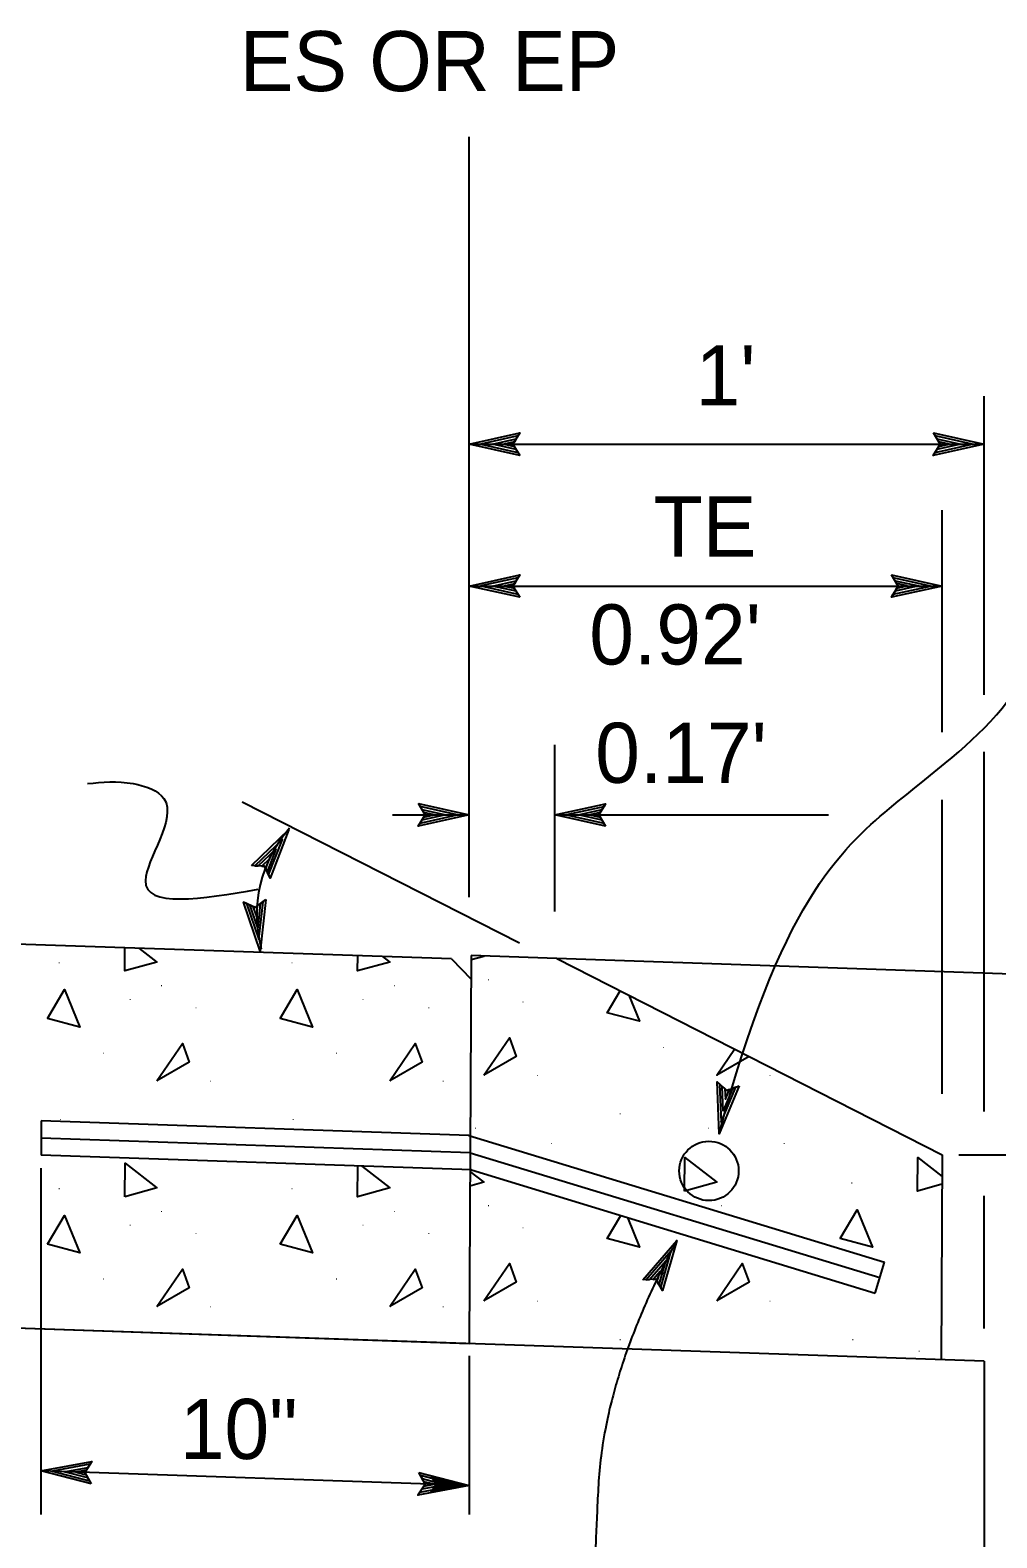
# Model space of a CAD drawing. Extents: x -894 to 866, y -476 to 714.
# Drawn here: x 415.9 to 528.5, y -75.1 to 100.5 of the extents above; entities that cross this region are included whole.
import ezdxf

# ---------------------------------------------------------------- set-up
doc = ezdxf.new("R2010")
doc.units = 0
for name, color, linetype in [('56 Stage 3 Anno', 7, 'Continuous'), ('57 Undefined', 7, 'Continuous'), ('60 Nongeo Data', 7, 'Continuous')]:
    doc.layers.add(name, color=color, linetype=linetype)

msp = doc.modelspace()

# ---------------------------------------------------------------- linework, layer by layer
at = {"layer": '56 Stage 3 Anno'}
for p, q in [((466.99, -0.47), (466.99, 88.1)), ((526.99, 23.08), (526.99, 57.9)), ((466.99, 52.3), (526.99, 52.3)), ((522.11, 18.75), (522.11, 44.61)), ((466.99, 35.77), (522.11, 35.77)), ((476.99, -2.14), (476.99, 17.26)), ((526.99, -25.46), (526.99, 16.46)), ((440.56, 10.63), (472.87, -5.81)), ((522.11, -23.4), (522.11, 10.87)), ((458.07, 9.1), (466.99, 9.1)), ((476.99, 9.1), (508.85, 9.1)), ((524.06, -30.49), (545.83, -30.49)), ((417.1, -32.06), (417.1, -72.39)), ((526.99, -50.74), (526.99, -35.29)), ((466.99, -53.92), (466.99, -72.39)), ((466.99, -69.02), (417.1, -67.32))]:
    msp.add_line(p, q, dxfattribs=at)
for points in [[(472.9, 50.98), (466.99, 52.3), (472.9, 53.61), (472.69, 53.26), (468.36, 52.3), (472.69, 51.33), (472.48, 51.68), (469.71, 52.3), (472.48, 52.91), (472.27, 52.56), (471.07, 52.3), (472.27, 52.03), (472.11, 52.3), (472.9, 53.61), (472.11, 52.3)], [(521.09, 53.62), (526.99, 52.3), (521.08, 50.99), (521.29, 51.34), (525.62, 52.3), (521.29, 53.27), (521.5, 52.92), (524.27, 52.3), (521.5, 51.69), (521.72, 52.04), (522.91, 52.3), (521.71, 52.57), (521.87, 52.3), (521.08, 50.99), (521.87, 52.3)], [(472.9, 34.46), (466.99, 35.77), (472.9, 37.08), (472.69, 36.73), (468.36, 35.78), (472.69, 34.8), (472.48, 35.15), (469.71, 35.77), (472.48, 36.39), (472.27, 36.04), (471.07, 35.77), (472.27, 35.5), (472.11, 35.77), (472.9, 37.08), (472.11, 35.77)], [(516.2, 37.09), (522.11, 35.77), (516.2, 34.46), (516.41, 34.81), (520.74, 35.77), (516.41, 36.74), (516.62, 36.39), (519.39, 35.78), (516.62, 35.16), (516.83, 35.51), (518.03, 35.78), (516.83, 36.05), (516.99, 35.77), (516.2, 34.46), (516.99, 35.77)], [(461.09, 10.42), (466.99, 9.1), (461.08, 7.8), (461.29, 8.14), (465.62, 9.1), (461.29, 10.07), (461.5, 9.73), (464.27, 9.11), (461.5, 8.49), (461.72, 8.84), (462.91, 9.11), (461.71, 9.38), (461.87, 9.1), (461.08, 7.8), (461.87, 9.1)], [(482.9, 7.79), (476.99, 9.1), (482.9, 10.41), (482.69, 10.06), (478.36, 9.11), (482.69, 8.14), (482.48, 8.48), (479.71, 9.1), (482.48, 9.72), (482.27, 9.37), (481.07, 9.1), (482.27, 8.83), (482.11, 9.1), (482.9, 10.41), (482.11, 9.1)], [(482.9, 7.79), (476.99, 9.1), (482.9, 10.41), (482.69, 10.06), (478.36, 9.11), (482.69, 8.14), (482.48, 8.48), (479.71, 9.1), (482.48, 9.72), (482.27, 9.37), (481.07, 9.1), (482.27, 8.83), (482.11, 9.1), (482.9, 10.41), (482.11, 9.1)], [(441.63, 3.21), (446, 7.39), (443.82, 1.75), (443.64, 2.12), (445.25, 6.25), (442.04, 3.19), (442.44, 3.17), (444.49, 5.13), (443.47, 2.49), (443.3, 2.85), (443.74, 4), (442.85, 3.15), (443.16, 3.13), (443.82, 1.75), (443.16, 3.13)], [(443.32, -0.76), (442.67, -6.78), (440.7, -1.06), (441.07, -1.22), (442.51, -5.42), (442.99, -1.01), (442.67, -1.25), (442.37, -4.07), (441.44, -1.39), (441.82, -1.56), (442.21, -2.72), (442.35, -1.5), (442.09, -1.69), (440.7, -1.06), (442.09, -1.69)], [(498.46, -22.47), (496.13, -28.05), (495.88, -22), (496.18, -22.27), (496.36, -26.7), (498.08, -22.61), (497.7, -22.75), (496.61, -25.37), (496.49, -22.54), (496.8, -22.81), (496.85, -24.03), (497.32, -22.9), (497.03, -23.01), (495.88, -22), (497.03, -23.01)], [(487.22, -45.05), (491.19, -40.49), (489.53, -46.3), (489.32, -45.95), (490.54, -41.69), (487.62, -45.04), (488.03, -45.02), (489.89, -42.88), (489.11, -45.6), (488.91, -45.25), (489.24, -44.07), (488.44, -45), (488.75, -44.99), (489.53, -46.3), (488.75, -44.99)], [(422.96, -68.84), (417.1, -67.32), (423.05, -66.21), (422.83, -66.55), (418.47, -67.36), (422.76, -68.48), (422.57, -68.13), (419.82, -67.41), (422.6, -66.9), (422.38, -67.24), (421.18, -67.46), (422.37, -67.77), (422.22, -67.49), (423.05, -66.21), (422.22, -67.49)], [(461.13, -67.5), (466.99, -69.02), (461.04, -70.13), (461.27, -69.79), (465.62, -68.98), (461.33, -67.86), (461.53, -68.21), (464.27, -68.93), (461.49, -69.45), (461.71, -69.1), (462.91, -68.88), (461.72, -68.57), (461.88, -68.85), (461.04, -70.13), (461.88, -68.85)], [(462.6, -67.88), (466.99, -69.02), (462.53, -69.85), (462.7, -69.6), (465.96, -68.99), (462.75, -68.15), (462.89, -68.42), (464.95, -68.95), (462.86, -69.34), (463.03, -69.08), (463.93, -68.91), (463.04, -68.68), (463.15, -68.89), (462.53, -69.85), (463.15, -68.89)], [(462.6, -67.88), (466.99, -69.02), (462.53, -69.85), (462.7, -69.6), (465.96, -68.99), (462.75, -68.15), (462.89, -68.42), (464.95, -68.95), (462.86, -69.34), (463.03, -69.08), (463.93, -68.91), (463.04, -68.68), (463.15, -68.89), (462.53, -69.85), (463.15, -68.89)]]:
    msp.add_lwpolyline(points, close=True, dxfattribs=at)
msp.add_arc((528.7, -60.78), 42.65, 151.5861, 152.246, dxfattribs=at)
for points, degree in [([(496.13, -28.05), (503.12, -1.43), (517.63, 11.81), (529.38, 19.84), (536.19, 32.11), (539.81, 47.3)], 3), ([(491.07, -40.7), (482.78, -56.07), (481.36, -81.58), (481.77, -99.6), (497.56, -108.1), (516.8, -107.7)], 2)]:
    msp.add_open_spline(points, degree=degree, dxfattribs=at)
msp.add_spline([(422.55, 12.75), (427.85, 12.75), (431.45, 11), (429.28, 1.45), (442.43, 0.44)], degree=3, dxfattribs=at)
at = {"layer": '60 Nongeo Data'}
for p, q in [((464.95, -7.67), (319.28, -2.7)), ((464.95, -7.67), (467.22, -10.02)), ((467.23, -7.29), (466.99, -52.5)), ((477.23, -7.63), (467.23, -7.29)), ((477.23, -7.63), (522.11, -30.49)), ((586.99, -11.37), (477.23, -7.63)), ((417.15, -26.55), (417.13, -30.55)), ((466.96, -28.25), (417.15, -26.55)), ((466.96, -28.25), (417.15, -26.55)), ((467.11, -30.26), (417.14, -28.55)), ((467.11, -30.26), (417.14, -28.55)), ((466.96, -28.25), (515.38, -43.01)), ((467.26, -32.26), (417.13, -30.55)), ((467.26, -32.26), (417.13, -30.55)), ((467.11, -30.26), (514.84, -44.8)), ((522.11, -30.49), (521.98, -54.37)), ((467.26, -32.26), (514.29, -46.6)), ((514.29, -46.6), (515.38, -43.01)), ((526.99, -54.54), (319.26, -47.46)), ((466.99, -52.5), (319.26, -47.46)), ((526.99, -54.54), (526.99, -91.91))]:
    msp.add_line(p, q, dxfattribs=at)
for points in [[(428.53, -6.43), (430.63, -8.05), (426.88, -9.08), (426.9, -6.37)], [(456.91, -7.39), (457.76, -8.05), (454.01, -9.08), (454.02, -7.3)], [(468.66, -7.34), (468.72, -7.39), (467.23, -7.79)], [(485.6, -11.89), (486.85, -14.94), (483.09, -13.95), (484.6, -11.38)], [(499.6, -19.03), (499.61, -19.04), (495.85, -21.21), (497.92, -18.17)], [(522.09, -33.93), (519.23, -34.71), (519.26, -30.81), (522.1, -33.01)], [(454.49, -31.83), (457.76, -34.35), (454.01, -35.38), (454.03, -31.81)], [(467.1, -32.43), (468.72, -33.69), (467.09, -34.13)], [(485.44, -37.8), (486.85, -41.24), (483.09, -40.25), (484.67, -37.57)]]:
    msp.add_lwpolyline(points, dxfattribs=at)
for points in [[(417.87, -14.62), (419.85, -11.25), (421.63, -15.61)], [(445, -14.62), (446.98, -11.25), (448.76, -15.61)], [(430.63, -21.88), (433.6, -17.53), (434.39, -19.7)], [(457.76, -21.88), (460.72, -17.53), (461.51, -19.7)], [(468.72, -21.21), (471.69, -16.86), (472.48, -19.04)], [(426.88, -35.38), (426.91, -31.47), (430.63, -34.35)], [(492.1, -34.71), (492.13, -30.81), (495.85, -33.69)], [(417.87, -40.92), (419.85, -37.55), (421.63, -41.91)], [(445, -40.92), (446.98, -37.55), (448.76, -41.91)], [(510.22, -40.25), (512.2, -36.89), (513.98, -41.24)], [(430.63, -48.18), (433.6, -43.83), (434.39, -46)], [(457.76, -48.18), (460.72, -43.83), (461.51, -46)], [(468.72, -47.52), (471.69, -43.16), (472.48, -45.34)], [(495.85, -47.52), (498.81, -43.16), (499.61, -45.34)]]:
    msp.add_lwpolyline(points, close=True, dxfattribs=at)
msp.add_circle((494.94, -32.37), 3.46, dxfattribs=at)
msp.add_arc((457.43, -2.52), 15.17, 138.3867, 195.1539, dxfattribs=at)

# ---------------------------------------------------------------- texts
at = {"layer": '57 Undefined'}
for s, p in [('ES OR EP', (440.28, 93.42)), ("1'", (493.38, 56.81)), ('TE', (488.5, 39.2)), ("0.92'", (481, 26.63)), ("0.17'", (481.69, 12.84)), ('10"', (433.29, -65.93))]:
    msp.add_text(s, height=7, dxfattribs=at).set_placement(p)
at = {"layer": '60 Nongeo Data'}
for p in [(419.09, -8.2), (446.22, -8.2), (469.1, -10.18), (431.01, -10.85), (458.14, -10.85), (427.36, -12.45), (435.03, -13.42), (454.48, -12.45), (462.16, -13.42), (473.13, -12.75), (424.27, -18.72), (451.39, -18.72), (489.48, -18.05), (436.7, -21.98), (463.82, -21.98), (474.79, -21.31), (501.91, -21.31), (419.22, -26.45), (446.34, -26.45), (484.44, -25.79), (467.6, -27.45), (494.72, -27.45), (476.43, -29.24), (503.56, -29.24), (419.09, -34.5), (446.22, -34.5), (511.43, -33.84), (469.1, -36.48), (496.23, -36.48), (427.36, -38.75), (431.01, -37.15), (454.48, -38.75), (458.14, -37.15), (435.03, -39.72), (462.16, -39.72), (473.13, -39.05), (424.27, -45.02), (451.39, -45.02), (489.48, -44.36), (436.7, -48.28), (463.82, -48.28), (474.79, -47.62), (501.91, -47.62), (484.44, -52.09), (511.56, -52.09), (519.27, -53.43)]:
    msp.add_text('.', height=0.8, dxfattribs=at).set_placement(p)

doc.saveas('drawing.dxf')
